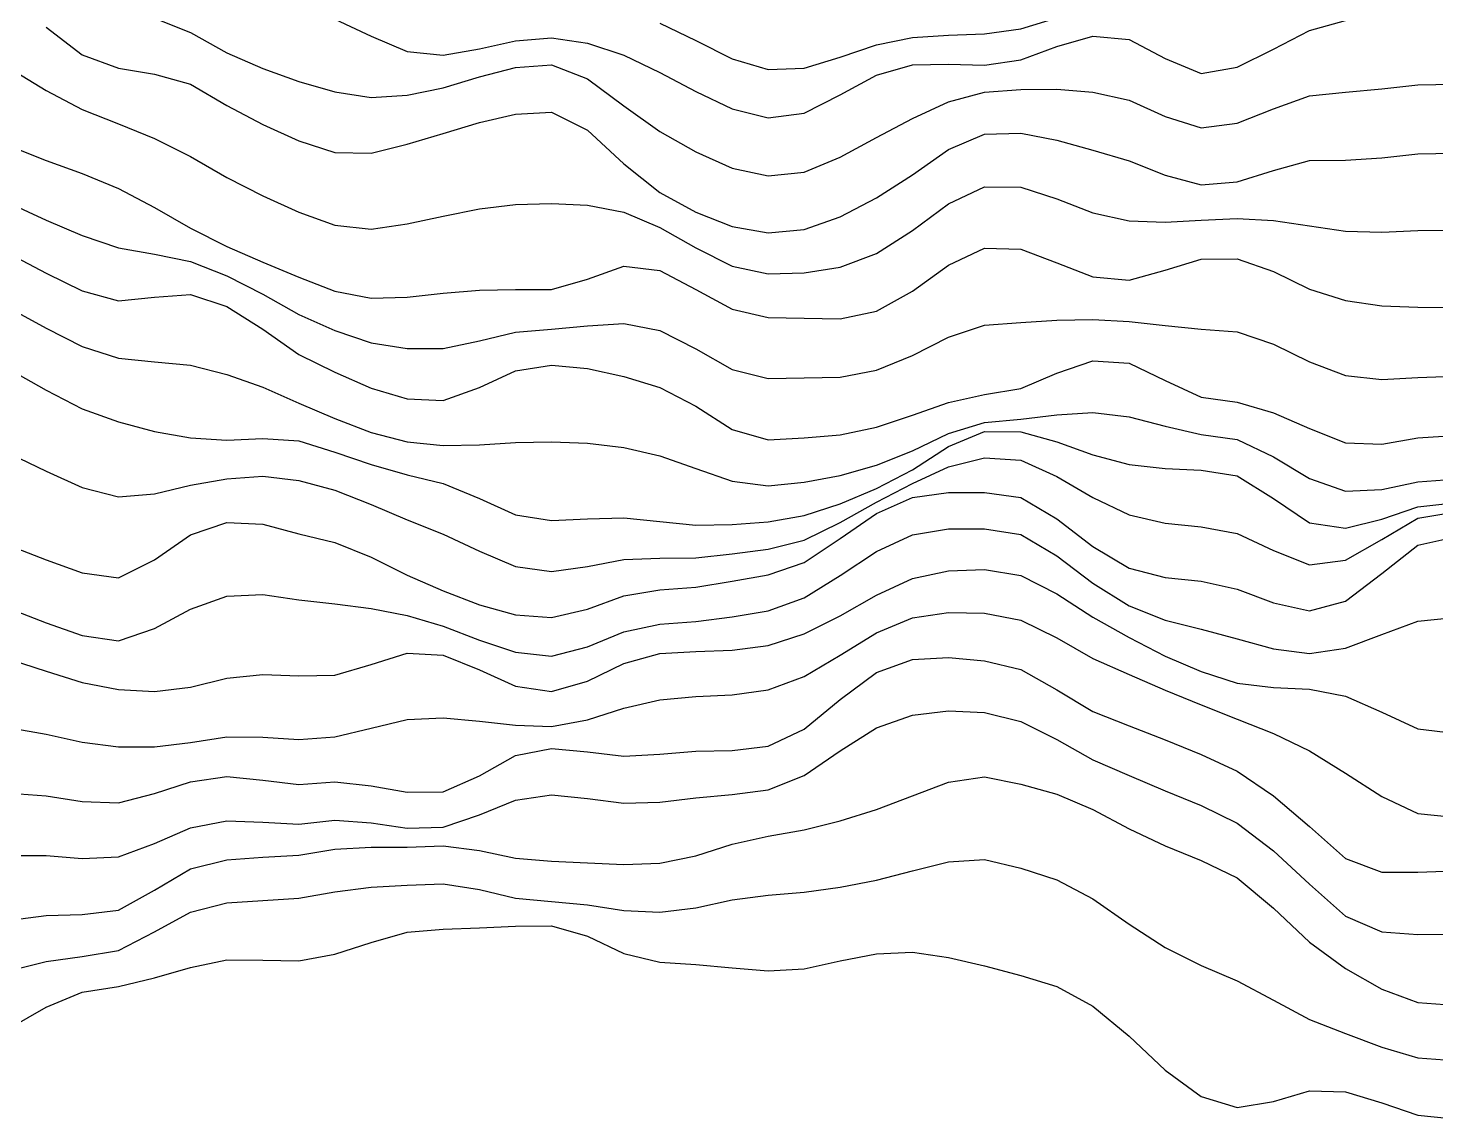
# Model space of a CAD drawing. Header units: metres. Extents: x 0 to 1200, y 54 to 769.
# Drawn here: x 142.5 to 299, y 55.5 to 176.8 of the extents above; entities that cross this region are included whole.
import ezdxf

# ---------------------------------------------------------------- set-up
doc = ezdxf.new("R2010")
doc.units = ezdxf.units.M

msp = doc.modelspace()

# ---------------------------------------------------------------- linework, layer by layer
for p, q in [((144.48169, 176.91885), (148.49507, 173.84412)), ((156.52184, 177.91742), (160.53522, 176.32782)), ((176.58875, 177.8179), (180.60213, 175.89728)), ((212.70918, 177.34874), (216.72256, 175.41493)), ((252.843, 176.73557), (256.85638, 177.94727)), ((284.94995, 176.54684), (288.96332, 177.64874)), ((160.53522, 176.32782), (164.5486, 174.05591)), ((180.60213, 175.89728), (184.61551, 174.20341)), ((192.64227, 174.49847), (196.65565, 175.40591)), ((196.65565, 175.40591), (200.66904, 175.71104)), ((200.66904, 175.71104), (204.68242, 175.1391)), ((216.72256, 175.41493), (220.73595, 173.38312)), ((236.78947, 174.95917), (240.80286, 175.74832)), ((240.80286, 175.74832), (244.81624, 176.0255)), ((244.81624, 176.0255), (248.82962, 176.16315)), ((248.82962, 176.16315), (252.843, 176.73557)), ((256.85638, 174.77368), (260.86975, 175.92953)), ((260.86975, 175.92953), (264.88312, 175.56226)), ((264.88312, 175.56226), (268.89648, 173.44666)), ((280.93658, 174.47417), (284.94995, 176.54684)), ((148.49507, 173.84412), (152.50845, 172.35403)), ((164.5486, 174.05591), (168.56198, 172.3023)), ((184.61551, 174.20341), (188.62889, 173.79117)), ((188.62889, 173.79117), (192.64227, 174.49847)), ((204.68242, 175.1391), (208.6958, 173.78339)), ((208.6958, 173.78339), (212.70918, 171.87686)), ((232.7761, 173.5898), (236.78947, 174.95917)), ((252.843, 173.29861), (256.85638, 174.77368)), ((276.92322, 172.45166), (280.93658, 174.47417)), ((140.4683, 172.31644), (144.48169, 169.88107)), ((152.50845, 172.35403), (156.52184, 171.68416)), ((168.56198, 172.3023), (172.57536, 170.87553)), ((192.64227, 171.39934), (196.65565, 172.43353)), ((196.65565, 172.43353), (200.66904, 172.72295)), ((200.66904, 172.72295), (204.68242, 171.16866)), ((220.73595, 173.38312), (224.74933, 172.20937)), ((224.74933, 172.20937), (228.76271, 172.37265)), ((228.76271, 172.37265), (232.7761, 173.5898)), ((236.78947, 171.59451), (240.80286, 172.72841)), ((240.80286, 172.72841), (244.81624, 172.81152)), ((244.81624, 172.81152), (248.82962, 172.68167)), ((248.82962, 172.68167), (252.843, 173.29861)), ((268.89648, 173.44666), (272.90985, 171.75508)), ((272.90985, 171.75508), (276.92322, 172.45166)), ((156.52184, 171.68416), (160.53522, 170.56427)), ((172.57536, 170.87553), (176.58875, 169.71019)), ((188.62889, 170.16167), (192.64227, 171.39934)), ((204.68242, 171.16866), (208.6958, 168.15059)), ((212.70918, 171.87686), (216.72256, 169.75775)), ((232.7761, 169.40402), (236.78947, 171.59451)), ((144.48169, 169.88107), (148.49507, 167.75378)), ((160.53522, 170.56427), (164.5486, 168.21362)), ((176.58875, 169.71019), (180.60213, 169.11108)), ((180.60213, 169.11108), (184.61551, 169.34033)), ((184.61551, 169.34033), (188.62889, 170.16167)), ((216.72256, 169.75775), (220.73595, 167.84494)), ((228.76271, 167.35385), (232.7761, 169.40402)), ((244.81624, 168.6098), (248.82962, 169.69617)), ((248.82962, 169.69617), (252.843, 169.99701)), ((252.843, 169.99701), (256.85638, 170.01044)), ((256.85638, 170.01044), (260.86975, 169.68802)), ((260.86975, 169.68802), (264.88312, 168.78807)), ((280.93658, 167.8385), (284.94995, 169.29692)), ((284.94995, 169.29692), (288.96332, 169.702)), ((288.96332, 169.702), (292.97668, 170.06718)), ((292.97668, 170.06718), (296.99005, 170.49673)), ((296.99005, 170.49673), (301.00342, 170.59265)), ((148.49507, 167.75378), (152.50845, 166.15327)), ((164.5486, 168.21362), (168.56198, 166.0952)), ((208.6958, 168.15059), (212.70918, 165.29807)), ((220.73595, 167.84494), (224.74933, 166.81699)), ((240.80286, 166.74593), (244.81624, 168.6098)), ((264.88312, 168.78807), (268.89648, 166.9812)), ((276.92322, 166.25064), (280.93658, 167.8385)), ((152.50845, 166.15327), (156.52184, 164.51561)), ((168.56198, 166.0952), (172.57536, 164.28339)), ((188.62889, 165.08096), (192.64227, 166.3183)), ((192.64227, 166.3183), (196.65565, 167.22803)), ((196.65565, 167.22803), (200.66904, 167.45354)), ((200.66904, 167.45354), (204.68242, 165.45422)), ((224.74933, 166.81699), (228.76271, 167.35385)), ((236.78947, 164.63248), (240.80286, 166.74593)), ((268.89648, 166.9812), (272.90985, 165.70432)), ((272.90985, 165.70432), (276.92322, 166.25064)), ((156.52184, 164.51561), (160.53522, 162.53918)), ((184.61551, 163.90366), (188.62889, 165.08096)), ((204.68242, 165.45422), (208.6958, 161.70921)), ((212.70918, 165.29807), (216.72256, 163.04237)), ((232.7761, 162.44135), (236.78947, 164.63248)), ((244.81624, 163.29132), (248.82962, 165.01271)), ((248.82962, 165.01271), (252.843, 165.13193)), ((252.843, 165.13193), (256.85638, 164.34616)), ((140.4683, 163.67543), (144.48169, 162.10428)), ((172.57536, 164.28339), (176.58875, 162.97801)), ((176.58875, 162.97801), (180.60213, 162.90842)), ((180.60213, 162.90842), (184.61551, 163.90366)), ((216.72256, 163.04237), (220.73595, 161.24681)), ((240.80286, 160.51), (244.81624, 163.29132)), ((256.85638, 164.34616), (260.86975, 163.22623)), ((260.86975, 163.22623), (264.88312, 162.05647)), ((292.97668, 162.37303), (296.99005, 162.8362)), ((296.99005, 162.8362), (301.00342, 162.9154)), ((144.48169, 162.10428), (148.49507, 160.63263)), ((160.53522, 162.53918), (164.5486, 160.18808)), ((208.6958, 161.70921), (212.70918, 158.51971)), ((220.73595, 161.24681), (224.74933, 160.37794)), ((228.76271, 160.78674), (232.7761, 162.44135)), ((264.88312, 162.05647), (268.89648, 160.44093)), ((280.93658, 160.97775), (284.94995, 162.06827)), ((284.94995, 162.06827), (288.96332, 162.12843)), ((288.96332, 162.12843), (292.97668, 162.37303)), ((148.49507, 160.63263), (152.50845, 158.987)), ((164.5486, 160.18808), (168.56198, 158.15973)), ((224.74933, 160.37794), (228.76271, 160.78674)), ((236.78947, 157.93216), (240.80286, 160.51)), ((268.89648, 160.44093), (272.90985, 159.36496)), ((272.90985, 159.36496), (276.92322, 159.71921)), ((276.92322, 159.71921), (280.93658, 160.97775)), ((152.50845, 158.987), (156.52184, 156.84593)), ((168.56198, 158.15973), (172.57536, 156.33482)), ((212.70918, 158.51971), (216.72256, 156.33664)), ((244.81624, 157.27145), (248.82962, 159.1691)), ((248.82962, 159.1691), (252.843, 159.13858)), ((252.843, 159.13858), (256.85638, 157.81049)), ((140.4683, 157.29018), (144.48169, 155.45636)), ((156.52184, 156.84593), (160.53522, 154.5503)), ((188.62889, 155.8963), (192.64227, 156.7031)), ((192.64227, 156.7031), (196.65565, 157.18729)), ((196.65565, 157.18729), (200.66904, 157.31058)), ((200.66904, 157.31058), (204.68242, 157.11977)), ((204.68242, 157.11977), (208.6958, 156.35602)), ((232.7761, 155.81131), (236.78947, 157.93216)), ((240.80286, 154.28459), (244.81624, 157.27145)), ((256.85638, 157.81049), (260.86975, 156.26463)), ((144.48169, 155.45636), (148.49507, 153.74661)), ((172.57536, 156.33482), (176.58875, 154.87828)), ((180.60213, 154.46039), (184.61551, 155.03755)), ((184.61551, 155.03755), (188.62889, 155.8963)), ((208.6958, 156.35602), (212.70918, 154.64526)), ((216.72256, 156.33664), (220.73595, 154.7284)), ((228.76271, 154.40948), (232.7761, 155.81131)), ((260.86975, 156.26463), (264.88312, 155.39075)), ((264.88312, 155.39075), (268.89648, 155.24133)), ((268.89648, 155.24133), (272.90985, 155.46658)), ((272.90985, 155.46658), (276.92322, 155.64925)), ((276.92322, 155.64925), (280.93658, 155.39996)), ((280.93658, 155.39996), (284.94995, 154.8187)), ((148.49507, 153.74661), (152.50845, 152.38693)), ((160.53522, 154.5503), (164.5486, 152.50488)), ((176.58875, 154.87828), (180.60213, 154.46039)), ((212.70918, 154.64526), (216.72256, 152.37244)), ((220.73595, 154.7284), (224.74933, 154.03642)), ((224.74933, 154.03642), (228.76271, 154.40948)), ((236.78947, 151.7527), (240.80286, 154.28459)), ((284.94995, 154.8187), (288.96332, 154.22665)), ((288.96332, 154.22665), (292.97668, 154.10442)), ((292.97668, 154.10442), (296.99005, 154.28271)), ((296.99005, 154.28271), (301.00342, 154.31924)), ((152.50845, 152.38693), (156.52184, 151.662)), ((164.5486, 152.50488), (168.56198, 150.79562)), ((216.72256, 152.37244), (220.73595, 150.3386)), ((244.81624, 150.43942), (248.82962, 152.344)), ((248.82962, 152.344), (252.843, 152.24173)), ((252.843, 152.24173), (256.85638, 150.71725)), ((140.4683, 151.65063), (144.48169, 149.54016)), ((156.52184, 151.662), (160.53522, 150.8514)), ((160.53522, 150.8514), (164.5486, 149.27533)), ((168.56198, 150.79562), (172.57536, 149.10431)), ((204.68242, 148.8743), (208.6958, 150.3389)), ((208.6958, 150.3389), (212.70918, 149.86499)), ((220.73595, 150.3386), (224.74933, 149.4668)), ((232.7761, 150.2267), (236.78947, 151.7527)), ((240.80286, 147.54024), (244.81624, 150.43942)), ((256.85638, 150.71725), (260.86975, 149.15103)), ((268.89648, 149.8766), (272.90985, 151.12102)), ((272.90985, 151.12102), (276.92322, 151.16125)), ((276.92322, 151.16125), (280.93658, 149.73174)), ((144.48169, 149.54016), (148.49507, 147.59819)), ((164.5486, 149.27533), (168.56198, 147.22057)), ((172.57536, 149.10431), (176.58875, 147.54079)), ((200.66904, 147.74045), (204.68242, 148.8743)), ((212.70918, 149.86499), (216.72256, 147.73499)), ((224.74933, 149.4668), (228.76271, 149.59885)), ((228.76271, 149.59885), (232.7761, 150.2267)), ((260.86975, 149.15103), (264.88312, 148.77502)), ((264.88312, 148.77502), (268.89648, 149.8766)), ((280.93658, 149.73174), (284.94995, 147.78098)), ((148.49507, 147.59819), (152.50845, 146.46379)), ((156.52184, 146.87411), (160.53522, 147.19434)), ((160.53522, 147.19434), (164.5486, 145.84103)), ((168.56198, 147.22057), (172.57536, 144.97345)), ((176.58875, 147.54079), (180.60213, 146.77423)), ((184.61551, 146.88397), (188.62889, 147.3177)), ((188.62889, 147.3177), (192.64227, 147.64577)), ((192.64227, 147.64577), (196.65565, 147.71983)), ((196.65565, 147.71983), (200.66904, 147.74045)), ((216.72256, 147.73499), (220.73595, 145.56311)), ((236.78947, 145.3241), (240.80286, 147.54024)), ((284.94995, 147.78098), (288.96332, 146.50049)), ((140.4683, 145.64111), (144.48169, 143.43486)), ((152.50845, 146.46379), (156.52184, 146.87411)), ((164.5486, 145.84103), (168.56198, 143.3304)), ((180.60213, 146.77423), (184.61551, 146.88397)), ((288.96332, 146.50049), (292.97668, 145.92026)), ((292.97668, 145.92026), (296.99005, 145.76901)), ((296.99005, 145.76901), (301.00342, 145.74904)), ((172.57536, 144.97345), (176.58875, 143.16765)), ((220.73595, 145.56311), (224.74933, 144.64093)), ((224.74933, 144.64093), (228.76271, 144.56091)), ((228.76271, 144.56091), (232.7761, 144.47583)), ((232.7761, 144.47583), (236.78947, 145.3241)), ((248.82962, 143.75452), (252.843, 144.06728)), ((252.843, 144.06728), (256.85638, 144.31671)), ((256.85638, 144.31671), (260.86975, 144.40549)), ((260.86975, 144.40549), (264.88312, 144.16943)), ((264.88312, 144.16943), (268.89648, 143.73224)), ((144.48169, 143.43486), (148.49507, 141.41461)), ((168.56198, 143.3304), (172.57536, 140.5234)), ((176.58875, 143.16765), (180.60213, 141.81326)), ((192.64227, 142.01172), (196.65565, 142.99144)), ((196.65565, 142.99144), (200.66904, 143.33234)), ((200.66904, 143.33234), (204.68242, 143.68428)), ((204.68242, 143.68428), (208.6958, 143.95667)), ((208.6958, 143.95667), (212.70918, 143.1774)), ((212.70918, 143.1774), (216.72256, 141.15671)), ((244.81624, 142.42651), (248.82962, 143.75452)), ((268.89648, 143.73224), (272.90985, 143.34221)), ((272.90985, 143.34221), (276.92322, 143.02132)), ((276.92322, 143.02132), (280.93658, 141.65767)), ((148.49507, 141.41461), (152.50845, 140.10004)), ((180.60213, 141.81326), (184.61551, 141.16272)), ((184.61551, 141.16272), (188.62889, 141.17784)), ((188.62889, 141.17784), (192.64227, 142.01172)), ((216.72256, 141.15671), (220.73595, 138.82726)), ((240.80286, 140.39757), (244.81624, 142.42651)), ((280.93658, 141.65767), (284.94995, 139.70987)), ((152.50845, 140.10004), (156.52184, 139.68086)), ((156.52184, 139.68086), (160.53522, 139.3384)), ((160.53522, 139.3384), (164.5486, 138.29095)), ((172.57536, 140.5234), (176.58875, 138.53545)), ((196.65565, 138.6876), (200.66904, 139.33545)), ((200.66904, 139.33545), (204.68242, 138.95068)), ((236.78947, 138.7499), (240.80286, 140.39757)), ((256.85638, 138.42622), (260.86975, 139.8144)), ((260.86975, 139.8144), (264.88312, 139.5401)), ((264.88312, 139.5401), (268.89648, 137.63489)), ((284.94995, 139.70987), (288.96332, 138.15596)), ((140.4683, 138.80243), (144.48169, 136.54)), ((164.5486, 138.29095), (168.56198, 136.86212)), ((176.58875, 138.53545), (180.60213, 136.76509)), ((192.64227, 136.82104), (196.65565, 138.6876)), ((204.68242, 138.95068), (208.6958, 138.05965)), ((208.6958, 138.05965), (212.70918, 136.85388)), ((220.73595, 138.82726), (224.74933, 137.82776)), ((224.74933, 137.82776), (228.76271, 137.89745)), ((228.76271, 137.89745), (232.7761, 137.99388)), ((232.7761, 137.99388), (236.78947, 138.7499)), ((252.843, 136.71832), (256.85638, 138.42622)), ((288.96332, 138.15596), (292.97668, 137.72116)), ((292.97668, 137.72116), (296.99005, 137.9642)), ((296.99005, 137.9642), (301.00342, 138.08786)), ((144.48169, 136.54), (148.49507, 134.4767)), ((168.56198, 136.86212), (172.57536, 135.09818)), ((180.60213, 136.76509), (184.61551, 135.5924)), ((188.62889, 135.40092), (192.64227, 136.82104)), ((212.70918, 136.85388), (216.72256, 134.7673)), ((248.82962, 136.05405), (252.843, 136.71832)), ((268.89648, 137.63489), (272.90985, 135.77498)), ((172.57536, 135.09818), (176.58875, 133.39583)), ((184.61551, 135.5924), (188.62889, 135.40092)), ((216.72256, 134.7673), (220.73595, 132.1651)), ((240.80286, 133.74281), (244.81624, 135.15558)), ((244.81624, 135.15558), (248.82962, 136.05405)), ((272.90985, 135.77498), (276.92322, 135.20186)), ((276.92322, 135.20186), (280.93658, 134.0332)), ((148.49507, 134.4767), (152.50845, 133.03781)), ((176.58875, 133.39583), (180.60213, 131.83025)), ((236.78947, 132.41574), (240.80286, 133.74281)), ((248.82962, 132.96223), (252.843, 133.32521)), ((252.843, 133.32521), (256.85638, 133.81601)), ((256.85638, 133.81601), (260.86975, 134.04758)), ((260.86975, 134.04758), (264.88312, 133.59279)), ((264.88312, 133.59279), (268.89648, 132.54979)), ((280.93658, 134.0332), (284.94995, 132.27127)), ((152.50845, 133.03781), (156.52184, 131.93011)), ((156.52184, 131.93011), (160.53522, 131.22913)), ((180.60213, 131.83025), (184.61551, 130.7872)), ((220.73595, 132.1651), (224.74933, 131.02025)), ((228.76271, 131.22676), (232.7761, 131.57974)), ((232.7761, 131.57974), (236.78947, 132.41574)), ((240.80286, 129.79941), (244.81624, 131.71721)), ((244.81624, 131.71721), (248.82962, 132.96223)), ((244.81624, 130.27359), (248.82962, 131.95361)), ((248.82962, 131.95361), (252.843, 131.9096)), ((252.843, 131.9096), (256.85638, 130.79202)), ((268.89648, 132.54979), (272.90985, 131.60066)), ((272.90985, 131.60066), (276.92322, 131.03778)), ((284.94995, 132.27127), (288.96332, 130.67342)), ((296.99005, 131.22919), (301.00342, 131.50146)), ((160.53522, 131.22913), (164.5486, 130.97372)), ((164.5486, 130.97372), (168.56198, 131.17548)), ((168.56198, 131.17548), (172.57536, 130.88959)), ((172.57536, 130.88959), (176.58875, 129.64912)), ((184.61551, 130.7872), (188.62889, 130.3692)), ((188.62889, 130.3692), (192.64227, 130.4755)), ((192.64227, 130.4755), (196.65565, 130.71614)), ((196.65565, 130.71614), (200.66904, 130.79584)), ((200.66904, 130.79584), (204.68242, 130.6404)), ((204.68242, 130.6404), (208.6958, 130.1538)), ((208.6958, 130.1538), (212.70918, 129.22859)), ((224.74933, 131.02025), (228.76271, 131.22676)), ((240.80286, 127.66966), (244.81624, 130.27359)), ((256.85638, 130.79202), (260.86975, 129.35178)), ((276.92322, 131.03778), (280.93658, 129.1325)), ((288.96332, 130.67342), (292.97668, 130.53278)), ((292.97668, 130.53278), (296.99005, 131.22919)), ((140.4683, 129.47305), (144.48169, 127.52455)), ((176.58875, 129.64912), (180.60213, 128.2593)), ((212.70918, 129.22859), (216.72256, 127.84254)), ((236.78947, 128.19843), (240.80286, 129.79941)), ((244.81624, 128.00858), (248.82962, 129.03358)), ((248.82962, 129.03358), (252.843, 128.74507)), ((252.843, 128.74507), (256.85638, 126.94768)), ((260.86975, 129.35178), (264.88312, 128.27377)), ((280.93658, 129.1325), (284.94995, 126.71781)), ((144.48169, 127.52455), (148.49507, 125.730934)), ((164.5486, 126.67624), (168.56198, 126.96416)), ((168.56198, 126.96416), (172.57536, 126.50647)), ((180.60213, 128.2593), (184.61551, 127.138535)), ((184.61551, 127.138535), (188.62889, 126.15343)), ((216.72256, 127.84254), (220.73595, 126.41725)), ((228.76271, 126.29883), (232.7761, 127.04532)), ((232.7761, 127.04532), (236.78947, 128.19843)), ((236.78947, 125.595535), (240.80286, 127.66966)), ((240.80286, 126.15839), (244.81624, 128.00858)), ((256.85638, 126.94768), (260.86975, 124.58632)), ((264.88312, 128.27377), (268.89648, 127.81852)), ((268.89648, 127.81852), (272.90985, 127.63854)), ((272.90985, 127.63854), (276.92322, 127.01109)), ((276.92322, 127.01109), (280.93658, 124.48819)), ((148.49507, 125.730934), (152.50845, 124.68634)), ((156.52184, 125.01147), (160.53522, 125.98244)), ((160.53522, 125.98244), (164.5486, 126.67624)), ((172.57536, 126.50647), (176.58875, 125.4194)), ((176.58875, 125.4194), (180.60213, 123.819275)), ((188.62889, 126.15343), (192.64227, 124.47667)), ((220.73595, 126.41725), (224.74933, 125.90644)), ((224.74933, 125.90644), (228.76271, 126.29883)), ((232.7761, 123.91637), (236.78947, 125.595535)), ((236.78947, 124.08264), (240.80286, 126.15839)), ((284.94995, 126.71781), (288.96332, 125.32221)), ((288.96332, 125.32221), (292.97668, 125.48874)), ((292.97668, 125.48874), (296.99005, 126.336815)), ((296.99005, 126.336815), (301.00342, 126.64908)), ((152.50845, 124.68634), (156.52184, 125.01147)), ((180.60213, 123.819275), (184.61551, 122.113525)), ((192.64227, 124.47667), (196.65565, 122.68172)), ((228.76271, 122.59159), (232.7761, 123.91637)), ((232.7761, 121.82793), (236.78947, 124.08264)), ((236.78947, 122.8238), (240.80286, 124.616165)), ((240.80286, 124.616165), (244.81624, 125.17583)), ((244.81624, 125.17583), (248.82962, 125.16399)), ((248.82962, 125.16399), (252.843, 124.6057)), ((252.843, 124.6057), (256.85638, 122.229744)), ((260.86975, 124.58632), (264.88312, 122.68616)), ((280.93658, 124.48819), (284.94995, 121.78816)), ((296.99005, 123.55828), (301.00342, 123.9928)), ((184.61551, 122.113525), (188.62889, 120.52156)), ((196.65565, 122.68172), (200.66904, 122.063416)), ((200.66904, 122.063416), (204.68242, 122.229935)), ((204.68242, 122.229935), (208.6958, 122.346214)), ((208.6958, 122.346214), (212.70918, 121.93661)), ((224.74933, 121.90833), (228.76271, 122.59159)), ((232.7761, 120.037796), (236.78947, 122.8238)), ((256.85638, 122.229744), (260.86975, 119.16348)), ((264.88312, 122.68616), (268.89648, 121.75714)), ((288.96332, 121.17686), (292.97668, 122.19725)), ((292.97668, 122.19725), (296.99005, 123.55828)), ((292.97668, 119.929596), (296.99005, 122.303345)), ((296.99005, 122.303345), (301.00342, 122.97812)), ((160.53522, 120.45279), (164.5486, 121.827255)), ((164.5486, 121.827255), (168.56198, 121.63991)), ((168.56198, 121.63991), (172.57536, 120.551056)), ((172.57536, 120.551056), (176.58875, 119.594025)), ((212.70918, 121.93661), (216.72256, 121.54113)), ((216.72256, 121.54113), (220.73595, 121.60812)), ((220.73595, 121.60812), (224.74933, 121.90833)), ((228.76271, 119.86863), (232.7761, 121.82793)), ((240.80286, 120.44061), (244.81624, 121.10249)), ((244.81624, 121.10249), (248.82962, 121.12393)), ((248.82962, 121.12393), (252.843, 120.49413)), ((268.89648, 121.75714), (272.90985, 121.339745)), ((272.90985, 121.339745), (276.92322, 120.60225)), ((276.92322, 120.60225), (280.93658, 118.69128)), ((284.94995, 121.78816), (288.96332, 121.17686)), ((140.4683, 119.24374), (144.48169, 117.67009)), ((156.52184, 117.68383), (160.53522, 120.45279)), ((176.58875, 119.594025), (180.60213, 117.95669)), ((188.62889, 120.52156), (192.64227, 118.63113)), ((224.74933, 118.84742), (228.76271, 119.86863)), ((228.76271, 117.39181), (232.7761, 120.037796)), ((236.78947, 118.59071), (240.80286, 120.44061)), ((252.843, 120.49413), (256.85638, 118.1342)), ((260.86975, 119.16348), (264.88312, 116.75934)), ((288.96332, 117.64934), (292.97668, 119.929596)), ((292.97668, 116.15765), (296.99005, 119.30768)), ((296.99005, 119.30768), (301.00342, 120.17349)), ((144.48169, 117.67009), (148.49507, 116.22027)), ((152.50845, 115.667496), (156.52184, 117.68383)), ((180.60213, 117.95669), (184.61551, 115.96971)), ((192.64227, 118.63113), (196.65565, 116.93401)), ((204.68242, 116.91191), (208.6958, 117.70309)), ((208.6958, 117.70309), (212.70918, 117.87219)), ((212.70918, 117.87219), (216.72256, 117.90064)), ((216.72256, 117.90064), (220.73595, 118.326355)), ((220.73595, 118.326355), (224.74933, 118.84742)), ((224.74933, 115.99068), (228.76271, 117.39181)), ((232.7761, 115.9159), (236.78947, 118.59071)), ((256.85638, 118.1342), (260.86975, 115.081924)), ((280.93658, 118.69128), (284.94995, 117.10522)), ((284.94995, 117.10522), (288.96332, 117.64934)), ((148.49507, 116.22027), (152.50845, 115.667496)), ((184.61551, 115.96971), (188.62889, 114.20769)), ((196.65565, 116.93401), (200.66904, 116.38538)), ((200.66904, 116.38538), (204.68242, 116.91191)), ((220.73595, 115.28911), (224.74933, 115.99068)), ((228.76271, 113.429794), (232.7761, 115.9159)), ((240.80286, 115.60827), (244.81624, 116.45334)), ((244.81624, 116.45334), (248.82962, 116.58247)), ((248.82962, 116.58247), (252.843, 115.93863)), ((252.843, 115.93863), (256.85638, 113.90225)), ((264.88312, 116.75934), (268.89648, 115.71918)), ((288.96332, 113.077255), (292.97668, 116.15765)), ((208.6958, 113.66322), (212.70918, 114.32399)), ((212.70918, 114.32399), (216.72256, 114.623276)), ((216.72256, 114.623276), (220.73595, 115.28911)), ((236.78947, 113.75573), (240.80286, 115.60827)), ((260.86975, 115.081924), (264.88312, 112.54515)), ((268.89648, 115.71918), (272.90985, 115.29643)), ((272.90985, 115.29643), (276.92322, 114.42377)), ((276.92322, 114.42377), (280.93658, 112.89696)), ((160.53522, 112.169205), (164.5486, 113.626076)), ((164.5486, 113.626076), (168.56198, 113.82951)), ((168.56198, 113.82951), (172.57536, 113.23656)), ((172.57536, 113.23656), (176.58875, 112.7784)), ((176.58875, 112.7784), (180.60213, 112.24036)), ((188.62889, 114.20769), (192.64227, 112.67284)), ((204.68242, 112.16751), (208.6958, 113.66322)), ((224.74933, 112.007195), (228.76271, 113.429794)), ((232.7761, 111.44617), (236.78947, 113.75573)), ((256.85638, 113.90225), (260.86975, 111.311264)), ((280.93658, 112.89696), (284.94995, 111.98843)), ((284.94995, 111.98843), (288.96332, 113.077255)), ((140.4683, 112.20485), (144.48169, 110.66528)), ((156.52184, 110.02199), (160.53522, 112.169205)), ((180.60213, 112.24036), (184.61551, 111.46849)), ((184.61551, 111.46849), (188.62889, 110.290146)), ((192.64227, 112.67284), (196.65565, 111.561966)), ((196.65565, 111.561966), (200.66904, 111.24163)), ((200.66904, 111.24163), (204.68242, 112.16751)), ((216.72256, 110.807175), (220.73595, 111.3248)), ((220.73595, 111.3248), (224.74933, 112.007195)), ((228.76271, 109.42792), (232.7761, 111.44617)), ((236.78947, 109.534584), (240.80286, 111.2081)), ((240.80286, 111.2081), (244.81624, 111.80111)), ((244.81624, 111.80111), (248.82962, 111.72097)), ((248.82962, 111.72097), (252.843, 110.96528)), ((260.86975, 111.311264), (264.88312, 109.02105)), ((264.88312, 112.54515), (268.89648, 110.97696)), ((296.99005, 110.8521), (301.00342, 111.26468)), ((144.48169, 110.66528), (148.49507, 109.26095)), ((152.50845, 108.6767), (156.52184, 110.02199)), ((188.62889, 110.290146), (192.64227, 108.74145)), ((204.68242, 107.99375), (208.6958, 109.6711)), ((208.6958, 109.6711), (212.70918, 110.511406)), ((212.70918, 110.511406), (216.72256, 110.807175)), ((252.843, 110.96528), (256.85638, 109.00336)), ((268.89648, 110.97696), (272.90985, 109.97741)), ((272.90985, 109.97741), (276.92322, 108.874725)), ((292.97668, 109.36212), (296.99005, 110.8521)), ((148.49507, 109.26095), (152.50845, 108.6767)), ((192.64227, 108.74145), (196.65565, 107.39095)), ((220.73595, 107.61547), (224.74933, 108.132996)), ((224.74933, 108.132996), (228.76271, 109.42792)), ((232.7761, 107.07718), (236.78947, 109.534584)), ((256.85638, 109.00336), (260.86975, 106.71423)), ((264.88312, 109.02105), (268.89648, 106.956955)), ((276.92322, 108.874725), (280.93658, 107.764145)), ((288.96332, 107.850174), (292.97668, 109.36212)), ((140.4683, 106.586365), (144.48169, 105.30621)), ((180.60213, 106.03807), (184.61551, 107.29712)), ((184.61551, 107.29712), (188.62889, 107.07946)), ((188.62889, 107.07946), (192.64227, 105.44696)), ((196.65565, 107.39095), (200.66904, 106.97472)), ((200.66904, 106.97472), (204.68242, 107.99375)), ((208.6958, 106.141495), (212.70918, 107.247955)), ((212.70918, 107.247955), (216.72256, 107.46631)), ((216.72256, 107.46631), (220.73595, 107.61547)), ((228.76271, 104.69156), (232.7761, 107.07718)), ((236.78947, 105.13266), (240.80286, 106.59575)), ((240.80286, 106.59575), (244.81624, 106.813774)), ((244.81624, 106.813774), (248.82962, 106.431526)), ((260.86975, 106.71423), (264.88312, 104.90285)), ((268.89648, 106.956955), (272.90985, 105.268875)), ((280.93658, 107.764145), (284.94995, 107.24631)), ((284.94995, 107.24631), (288.96332, 107.850174)), ((144.48169, 105.30621), (148.49507, 104.041306)), ((164.5486, 104.525375), (168.56198, 104.90335)), ((168.56198, 104.90335), (172.57536, 104.75696)), ((176.58875, 104.850006), (180.60213, 106.03807)), ((192.64227, 105.44696), (196.65565, 103.62521)), ((204.68242, 104.18538), (208.6958, 106.141495)), ((232.7761, 102.14668), (236.78947, 105.13266)), ((248.82962, 106.431526), (252.843, 105.46809)), ((252.843, 105.46809), (256.85638, 103.21277)), ((264.88312, 104.90285), (268.89648, 103.15782)), ((272.90985, 105.268875), (276.92322, 103.96021)), ((148.49507, 104.041306), (152.50845, 103.26257)), ((156.52184, 103.02315), (160.53522, 103.50725)), ((160.53522, 103.50725), (164.5486, 104.525375)), ((172.57536, 104.75696), (176.58875, 104.850006)), ((196.65565, 103.62521), (200.66904, 103.022156)), ((200.66904, 103.022156), (204.68242, 104.18538)), ((224.74933, 103.19989), (228.76271, 104.69156)), ((276.92322, 103.96021), (280.93658, 103.48765)), ((280.93658, 103.48765), (284.94995, 103.29013)), ((152.50845, 103.26257), (156.52184, 103.02315)), ((208.6958, 101.15959), (212.70918, 102.10006)), ((212.70918, 102.10006), (216.72256, 102.45274)), ((216.72256, 102.45274), (220.73595, 102.65532)), ((220.73595, 102.65532), (224.74933, 103.19989)), ((228.76271, 98.819214), (232.7761, 102.14668)), ((256.85638, 103.21277), (260.86975, 100.81285)), ((268.89648, 103.15782), (272.90985, 101.53682)), ((284.94995, 103.29013), (288.96332, 102.518715)), ((288.96332, 102.518715), (292.97668, 100.72444)), ((204.68242, 99.87014), (208.6958, 101.15959)), ((236.78947, 98.974884), (240.80286, 100.40674)), ((240.80286, 100.40674), (244.81624, 100.89386)), ((244.81624, 100.89386), (248.82962, 100.69158)), ((248.82962, 100.69158), (252.843, 99.698494)), ((260.86975, 100.81285), (264.88312, 99.22468)), ((272.90985, 101.53682), (276.92322, 99.934395)), ((292.97668, 100.72444), (296.99005, 98.88796)), ((140.4683, 98.96998), (144.48169, 98.282394)), ((176.58875, 97.97101), (180.60213, 98.936806)), ((180.60213, 98.936806), (184.61551, 99.92596)), ((184.61551, 99.92596), (188.62889, 100.09382)), ((188.62889, 100.09382), (192.64227, 99.726746)), ((192.64227, 99.726746), (196.65565, 99.282394)), ((196.65565, 99.282394), (200.66904, 99.14368)), ((200.66904, 99.14368), (204.68242, 99.87014)), ((224.74933, 96.92872), (228.76271, 98.819214)), ((232.7761, 96.43415), (236.78947, 98.974884)), ((252.843, 99.698494), (256.85638, 97.68068)), ((264.88312, 99.22468), (268.89648, 97.6325)), ((276.92322, 99.934395), (280.93658, 98.34)), ((296.99005, 98.88796), (301.00342, 98.41011)), ((144.48169, 98.282394), (148.49507, 97.40082)), ((148.49507, 97.40082), (152.50845, 96.8654)), ((156.52184, 96.861725), (160.53522, 97.33717)), ((160.53522, 97.33717), (164.5486, 97.97545)), ((164.5486, 97.97545), (168.56198, 97.9581)), ((168.56198, 97.9581), (172.57536, 97.68768)), ((172.57536, 97.68768), (176.58875, 97.97101)), ((256.85638, 97.68068), (260.86975, 95.42178)), ((268.89648, 97.6325), (272.90985, 96.02086)), ((280.93658, 98.34), (284.94995, 96.439285)), ((152.50845, 96.8654), (156.52184, 96.861725)), ((192.64227, 93.64981), (196.65565, 95.90198)), ((196.65565, 95.90198), (200.66904, 96.69472)), ((200.66904, 96.69472), (204.68242, 96.31819)), ((204.68242, 96.31819), (208.6958, 95.83886)), ((208.6958, 95.83886), (212.70918, 96.055084)), ((212.70918, 96.055084), (216.72256, 96.39474)), ((216.72256, 96.39474), (220.73595, 96.4785)), ((220.73595, 96.4785), (224.74933, 96.92872)), ((228.76271, 93.6676), (232.7761, 96.43415)), ((272.90985, 96.02086), (276.92322, 94.15687)), ((284.94995, 96.439285), (288.96332, 93.93292)), ((260.86975, 95.42178), (264.88312, 93.68335)), ((276.92322, 94.15687), (280.93658, 91.42886)), ((288.96332, 93.93292), (292.97668, 91.36066)), ((156.52184, 91.684105), (160.53522, 92.99472)), ((160.53522, 92.99472), (164.5486, 93.55421)), ((164.5486, 93.55421), (168.56198, 93.17915)), ((168.56198, 93.17915), (172.57536, 92.70107)), ((172.57536, 92.70107), (176.58875, 92.964584)), ((176.58875, 92.964584), (180.60213, 92.53192)), ((180.60213, 92.53192), (184.61551, 91.829926)), ((188.62889, 91.8853), (192.64227, 93.64981)), ((224.74933, 92.085815), (228.76271, 93.6676)), ((240.80286, 91.40668), (244.81624, 92.93491)), ((244.81624, 92.93491), (248.82962, 93.52428)), ((248.82962, 93.52428), (252.843, 92.72917)), ((252.843, 92.72917), (256.85638, 91.61144)), ((264.88312, 93.68335), (268.89648, 91.994835)), ((140.4683, 91.726425), (144.48169, 91.410095)), ((144.48169, 91.410095), (148.49507, 90.77995)), ((152.50845, 90.648384), (156.52184, 91.684105)), ((184.61551, 91.829926), (188.62889, 91.8853)), ((192.64227, 89.30315), (196.65565, 90.954636)), ((196.65565, 90.954636), (200.66904, 91.52925)), ((200.66904, 91.52925), (204.68242, 91.12668)), ((204.68242, 91.12668), (208.6958, 90.5882)), ((212.70918, 90.73375), (216.72256, 91.18548)), ((216.72256, 91.18548), (220.73595, 91.552246)), ((220.73595, 91.552246), (224.74933, 92.085815)), ((236.78947, 89.884254), (240.80286, 91.40668)), ((256.85638, 91.61144), (260.86975, 89.89242)), ((268.89648, 91.994835), (272.90985, 90.339874)), ((280.93658, 91.42886), (284.94995, 88.00407)), ((292.97668, 91.36066), (296.99005, 89.47462)), ((148.49507, 90.77995), (152.50845, 90.648384)), ((188.62889, 87.947945), (192.64227, 89.30315)), ((208.6958, 90.5882), (212.70918, 90.73375)), ((232.7761, 88.6381), (236.78947, 89.884254)), ((260.86975, 89.89242), (264.88312, 87.74164)), ((272.90985, 90.339874), (276.92322, 88.37463)), ((296.99005, 89.47462), (301.00342, 89.045975)), ((156.52184, 86.128174), (160.53522, 87.86946)), ((160.53522, 87.86946), (164.5486, 88.64129)), ((164.5486, 88.64129), (168.56198, 88.50426)), ((168.56198, 88.50426), (172.57536, 88.28282)), ((172.57536, 88.28282), (176.58875, 88.70988)), ((176.58875, 88.70988), (180.60213, 88.42139)), ((180.60213, 88.42139), (184.61551, 87.83334)), ((184.61551, 87.83334), (188.62889, 87.947945)), ((228.76271, 87.625656), (232.7761, 88.6381)), ((264.88312, 87.74164), (268.89648, 85.85451)), ((276.92322, 88.37463), (280.93658, 85.31519)), ((284.94995, 88.00407), (288.96332, 84.4697)), ((152.50845, 84.62315), (156.52184, 86.128174)), ((220.73595, 86.03418), (224.74933, 86.93153)), ((224.74933, 86.93153), (228.76271, 87.625656)), ((140.4683, 84.79127), (144.48169, 84.80415)), ((144.48169, 84.80415), (148.49507, 84.46762)), ((148.49507, 84.46762), (152.50845, 84.62315)), ((164.5486, 84.30901), (168.56198, 84.59837)), ((168.56198, 84.59837), (172.57536, 84.83825)), ((172.57536, 84.83825), (176.58875, 85.47943)), ((176.58875, 85.47943), (180.60213, 85.72967)), ((180.60213, 85.72967), (184.61551, 85.71391)), ((184.61551, 85.71391), (188.62889, 85.84944)), ((188.62889, 85.84944), (192.64227, 85.34179)), ((192.64227, 85.34179), (196.65565, 84.482254)), ((212.70918, 83.93213), (216.72256, 84.76075)), ((216.72256, 84.76075), (220.73595, 86.03418)), ((268.89648, 85.85451), (272.90985, 84.234924)), ((280.93658, 85.31519), (284.94995, 81.5874)), ((156.52184, 80.930016), (160.53522, 83.303665)), ((160.53522, 83.303665), (164.5486, 84.30901)), ((196.65565, 84.482254), (200.66904, 84.16256)), ((200.66904, 84.16256), (204.68242, 83.98456)), ((204.68242, 83.98456), (208.6958, 83.76698)), ((208.6958, 83.76698), (212.70918, 83.93213)), ((236.78947, 82.04857), (240.80286, 83.08023)), ((240.80286, 83.08023), (244.81624, 84.09276)), ((244.81624, 84.09276), (248.82962, 84.33411)), ((248.82962, 84.33411), (252.843, 83.39375)), ((252.843, 83.39375), (256.85638, 82.09523)), ((272.90985, 84.234924), (276.92322, 82.29213)), ((288.96332, 84.4697), (292.97668, 82.94647)), ((296.99005, 82.94561), (301.00342, 83.09508)), ((180.60213, 81.25417), (184.61551, 81.49757)), ((184.61551, 81.49757), (188.62889, 81.624825)), ((188.62889, 81.624825), (192.64227, 80.99103)), ((232.7761, 81.27617), (236.78947, 82.04857)), ((256.85638, 82.09523), (260.86975, 79.969604)), ((276.92322, 82.29213), (280.93658, 78.93591)), ((284.94995, 81.5874), (288.96332, 78.028625)), ((292.97668, 82.94647), (296.99005, 82.94561)), ((152.50845, 78.72252), (156.52184, 80.930016)), ((168.56198, 79.78705), (172.57536, 80.02919)), ((172.57536, 80.02919), (176.58875, 80.73197)), ((176.58875, 80.73197), (180.60213, 81.25417)), ((192.64227, 80.99103), (196.65565, 80.03244)), ((196.65565, 80.03244), (200.66904, 79.67776)), ((216.72256, 78.9725), (220.73595, 79.847244)), ((220.73595, 79.847244), (224.74933, 80.36697)), ((224.74933, 80.36697), (228.76271, 80.69246)), ((228.76271, 80.69246), (232.7761, 81.27617)), ((260.86975, 79.969604), (264.88312, 77.1527)), ((148.49507, 78.216675), (152.50845, 78.72252)), ((156.52184, 76.29259), (160.53522, 78.49931)), ((160.53522, 78.49931), (164.5486, 79.51057)), ((164.5486, 79.51057), (168.56198, 79.78705)), ((200.66904, 79.67776), (204.68242, 79.28699)), ((204.68242, 79.28699), (208.6958, 78.66707)), ((208.6958, 78.66707), (212.70918, 78.48317)), ((212.70918, 78.48317), (216.72256, 78.9725)), ((280.93658, 78.93591), (284.94995, 75.15021)), ((140.4683, 77.58942), (144.48169, 78.10687)), ((144.48169, 78.10687), (148.49507, 78.216675)), ((188.62889, 76.60764), (192.64227, 76.74979)), ((192.64227, 76.74979), (196.65565, 76.9122)), ((196.65565, 76.9122), (200.66904, 76.9476)), ((200.66904, 76.9476), (204.68242, 75.795456)), ((264.88312, 77.1527), (268.89648, 74.55226)), ((288.96332, 78.028625), (292.97668, 76.29662)), ((152.50845, 74.21721), (156.52184, 76.29259)), ((180.60213, 75.116974), (184.61551, 76.24494)), ((184.61551, 76.24494), (188.62889, 76.60764)), ((204.68242, 75.795456), (208.6958, 73.88023)), ((284.94995, 75.15021), (288.96332, 72.208275)), ((292.97668, 76.29662), (296.99005, 75.98257)), ((296.99005, 75.98257), (301.00342, 76.037544)), ((148.49507, 73.55922), (152.50845, 74.21721)), ((172.57536, 73.0858), (176.58875, 73.81721)), ((176.58875, 73.81721), (180.60213, 75.116974)), ((208.6958, 73.88023), (212.70918, 72.93579)), ((232.7761, 73.06523), (236.78947, 73.845535)), ((236.78947, 73.845535), (240.80286, 74.0311)), ((240.80286, 74.0311), (244.81624, 73.43918)), ((268.89648, 74.55226), (272.90985, 72.53959)), ((140.4683, 71.98326), (144.48169, 73.00365)), ((144.48169, 73.00365), (148.49507, 73.55922)), ((156.52184, 71.19603), (160.53522, 72.32645)), ((160.53522, 72.32645), (164.5486, 73.16684)), ((164.5486, 73.16684), (168.56198, 73.14942)), ((168.56198, 73.14942), (172.57536, 73.0858)), ((212.70918, 72.93579), (216.72256, 72.64529)), ((216.72256, 72.64529), (220.73595, 72.2945)), ((220.73595, 72.2945), (224.74933, 71.96178)), ((224.74933, 71.96178), (228.76271, 72.18866)), ((228.76271, 72.18866), (232.7761, 73.06523)), ((244.81624, 73.43918), (248.82962, 72.51905)), ((248.82962, 72.51905), (252.843, 71.44551)), ((272.90985, 72.53959), (276.92322, 70.851776)), ((288.96332, 72.208275), (292.97668, 69.937)), ((152.50845, 70.22456), (156.52184, 71.19603)), ((252.843, 71.44551), (256.85638, 70.217415)), ((276.92322, 70.851776), (280.93658, 68.69733)), ((144.48169, 67.92737), (148.49507, 69.57268)), ((148.49507, 69.57268), (152.50845, 70.22456)), ((256.85638, 70.217415), (260.86975, 68.021355)), ((292.97668, 69.937), (296.99005, 68.442505)), ((140.4683, 65.608215), (144.48169, 67.92737)), ((260.86975, 68.021355), (264.88312, 64.70187)), ((280.93658, 68.69733), (284.94995, 66.56197)), ((296.99005, 68.442505), (301.00342, 68.120895)), ((284.94995, 66.56197), (288.96332, 64.979996)), ((264.88312, 64.70187), (268.89648, 60.91652)), ((288.96332, 64.979996), (292.97668, 63.480316)), ((292.97668, 63.480316), (296.99005, 62.28273)), ((296.99005, 62.28273), (301.00342, 61.99134)), ((268.89648, 60.91652), (272.90985, 57.98842)), ((272.90985, 57.98842), (276.92322, 56.76065)), ((280.93658, 57.4289), (284.94995, 58.609955)), ((284.94995, 58.609955), (288.96332, 58.509583)), ((288.96332, 58.509583), (292.97668, 57.278275)), ((276.92322, 56.76065), (280.93658, 57.4289)), ((292.97668, 57.278275), (296.99005, 55.897087)), ((296.99005, 55.897087), (301.00342, 55.494644))]:
    msp.add_line(p, q)

doc.saveas('drawing.dxf')
